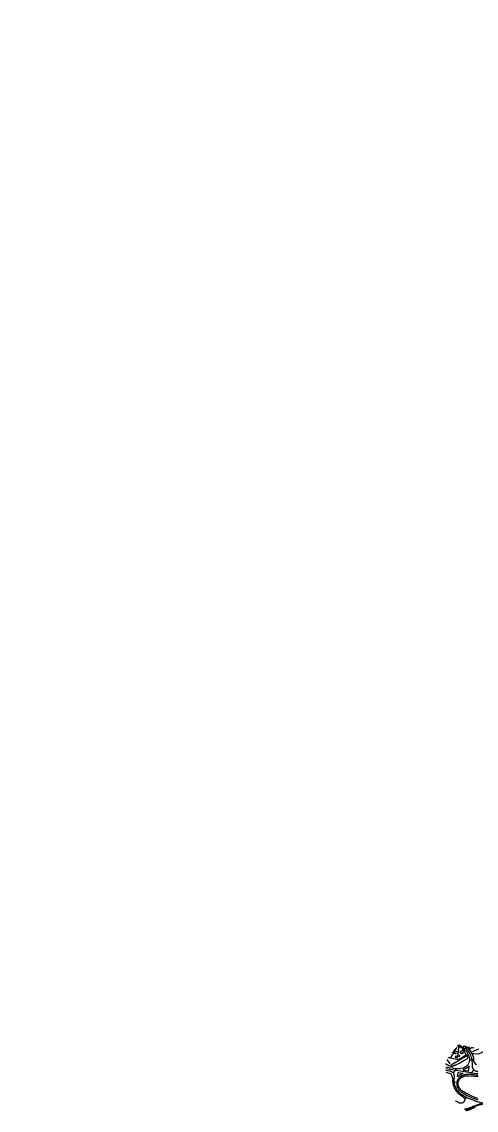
# Model space of a CAD drawing. Header units: millimetres. Extents: x 111502 to 977541, y 8702 to 1044108.
# Drawn here: x 485943 to 487507, y 238183 to 241929 of the extents above; entities that cross this region are included whole.
import ezdxf

# ---------------------------------------------------------------- set-up
doc = ezdxf.new("R2010")
doc.units = ezdxf.units.MM
doc.header["$LTSCALE"] = 0.25
doc.linetypes.add('DASHED2', pattern=[9.525, 6.35, -3.175])
doc.layers.add('E HVSS As Laid HV', color=10, linetype='Continuous')
doc.layers.add('X HVSS Site Background', color=8, linetype='Continuous')

# ---------------------------------------------------------------- blocks, each defined once
blk = doc.blocks.new('OS MAP 060722')
at = {"layer": 'X HVSS Site Background'}
for points in [[(-1378.7, -734.7), (-1381.3, -746.1), (-1393.4, -763.8)], [(-1382.9, -740.2), (-1381.9, -740.4), (-1383, -745.8), (-1386.7, -745.1)], [(-1376.9, -739.4), (-1366.6, -741.5), (-1367.8, -747.9), (-1374.2, -746.7), (-1374.5, -748.2), (-1375.5, -749.1), (-1376.8, -748.8), (-1377.5, -747.6), (-1377, -745.2), (-1379.8, -744.7), (-1378.7, -739.1)], [(-1377.5, -733.3), (-1378.7, -739.1)], [(-1378.7, -739.1), (-1376.9, -739.4)], [(-1375.5, -732.2), (-1376.9, -739.4)], [(-1375.5, -732.2), (-1376.6, -732)], [(-1372.9, -727.3), (-1371.4, -727.6), (-1372.4, -732.8), (-1375.5, -732.2)], [(-1364.3, -735.2), (-1365.6, -741.8), (-1370.8, -768.3)], [(-1368.5, -721.7), (-1362.2, -724.7)], [(-1357.1, -727.1), (-1356.2, -725.5), (-1359.2, -724), (-1367.2, -719.9)], [(-1364.3, -735.2), (-1362.2, -724.7)], [(-1362.2, -724.7), (-1362, -724.8), (-1360.1, -725.7), (-1358.6, -726.4), (-1357.1, -727.1)], [(-1349.8, -727.6), (-1351, -726.6), (-1352.6, -725.2), (-1354.2, -723.9), (-1356, -722.7), (-1357.6, -721.5), (-1359.4, -720.3), (-1361.1, -719.3)], [(-1350.1, -748.3), (-1349.6, -747.4), (-1349.7, -746.5), (-1349.7, -746.4), (-1350.8, -744.3), (-1346.5, -742), (-1349.2, -736.9), (-1359.8, -742.6), (-1357.2, -747.7), (-1353.8, -745.9), (-1352.7, -747.9), (-1352.6, -748), (-1351.8, -748.6), (-1350.9, -748.7), (-1350.1, -748.3)], [(-1357.1, -727.1), (-1356.6, -727.4), (-1355.6, -727.9), (-1354.6, -728.5), (-1353.6, -729.1), (-1352, -730.2), (-1351.2, -730.9), (-1350.3, -731.7), (-1349.5, -732.5), (-1348.8, -733.3), (-1347.8, -734.7), (-1347.4, -735.4), (-1346.4, -737.3), (-1337.8, -753.9)], [(-1344.9, -722), (-1349.8, -727.6)], [(-1343.9, -733.3), (-1344.4, -732.8), (-1346, -731.1), (-1347.8, -729.5), (-1349.8, -727.6)], [(-1338.6, -728.3), (-1344.3, -722.2)], [(-1338.6, -728.3), (-1343.9, -733.3)], [(-1331.3, -750.9), (-1331.8, -749.9), (-1333, -747.8), (-1334.2, -745.8), (-1335.4, -743.8), (-1336.8, -741.9), (-1338.2, -740), (-1339.6, -738.1), (-1341.2, -736.3), (-1343.9, -733.3)], [(-1337.1, -723.4), (-1337.6, -724.2), (-1338.2, -725), (-1338.4, -725.6), (-1338.4, -726), (-1338.6, -726.5), (-1338.6, -728.3)], [(-1318.9, -766), (-1319.4, -763.8), (-1320.2, -761.4), (-1321.6, -757.2), (-1322.4, -755.1), (-1323.3, -753), (-1324.2, -751), (-1325.6, -748.1), (-1326.8, -745.9), (-1328, -743.7), (-1330.4, -739.9), (-1332.8, -736.6), (-1337.6, -730.6), (-1337.8, -730.2), (-1338, -729.9), (-1338.3, -729.3), (-1338.4, -728.8), (-1338.6, -728.3)], [(-1335.3, -723.7), (-1336.2, -725.2), (-1333.1, -728.5), (-1328.1, -734.2), (-1325.2, -737.7), (-1320.6, -743.5)], [(-1312.6, -727.6), (-1312.7, -728), (-1314.6, -729.6), (-1316, -729.5), (-1317.8, -727.3), (-1324.1, -732.5), (-1328.6, -727.2), (-1326.3, -725.3)], [(-1320.6, -743.5), (-1310.6, -739.2), (-1294.5, -731.7), (-1294.4, -731.6)], [(-1317.2, -749.5), (-1320.6, -743.5)], [(-1267.3, -735.5), (-1295.3, -750.1), (-1310.6, -749.7), (-1317.2, -749.5)], [(-1336.4, -756.1), (-1334.2, -761.3), (-1334.1, -761.6), (-1334, -761.9), (-1333.8, -762.3), (-1333.8, -762.7), (-1333.8, -763.5), (-1333.8, -763.9), (-1334.2, -764.7), (-1334.4, -765.3), (-1335, -766), (-1335.2, -766.3), (-1335.9, -766.9), (-1336.4, -767.2), (-1347.1, -773.3), (-1354.9, -777.9), (-1357.6, -779.7), (-1361.6, -782.1), (-1364.4, -783.6), (-1370, -786.5), (-1371.2, -787.1), (-1373.6, -788.1), (-1374.8, -788.5), (-1376.7, -789.1), (-1377.2, -789.3), (-1377.8, -789.4), (-1378.8, -789.8), (-1381.3, -791.3), (-1383.7, -792.2), (-1386.4, -792.6), (-1388.5, -792.5), (-1390.2, -792.4), (-1393.6, -791.5), (-1397.8, -790), (-1401.5, -788.1), (-1405.1, -785.7), (-1405.4, -785.7), (-1405.9, -785.6), (-1406.8, -785.2), (-1407.4, -784.8), (-1407.8, -784.5), (-1408.2, -784.2), (-1408.2, -784.1)], [(-1404.9, -768.5), (-1394.4, -783.3)], [(-1393.4, -763.8), (-1400.1, -762.4)], [(-1370.8, -768.3), (-1393.4, -763.8)], [(-1390.6, -787.8), (-1386.3, -785.2), (-1364.8, -772.1), (-1336.4, -756.1)], [(-1374.9, -761.6), (-1370.5, -760.8), (-1371.2, -757.1), (-1375.6, -757.9), (-1374.9, -761.6)], [(-1371.2, -799.5), (-1371, -799.5), (-1368.1, -799.6), (-1365.5, -799.5), (-1363, -799.4), (-1360.4, -799.2), (-1357, -798.9), (-1347.1, -797.1), (-1344.8, -796.2), (-1343.6, -795.7), (-1342.5, -795.1), (-1341.4, -794.5), (-1340.4, -793.8), (-1338.8, -792.8), (-1337.8, -792.1), (-1336.8, -791.2), (-1335.9, -790.4), (-1334.1, -788.6), (-1333.2, -787.6), (-1332.4, -786.6), (-1331.1, -784.7), (-1330.4, -783.7), (-1329.8, -782.8), (-1328.8, -780.7), (-1327.8, -778.6), (-1327.4, -777.5), (-1326.9, -775.7), (-1326.6, -774.6), (-1326.4, -773.5), (-1326.1, -771.2), (-1326, -769.8)], [(-1337.8, -753.9), (-1365, -769.5), (-1370.8, -768.3)], [(-1362.3, -759.3), (-1367.4, -758.3), (-1366.3, -752.5), (-1361.2, -753.6), (-1362.3, -759.3)], [(-1334.2, -752.3), (-1337.8, -753.9)], [(-1336.4, -756.1), (-1333.2, -754.3), (-1334.2, -752.3)], [(-1334.2, -752.3), (-1331.3, -750.9)], [(-1326, -769.8), (-1326, -768.5), (-1326, -767.2), (-1326.2, -765.8), (-1326.4, -764.5), (-1326.8, -762), (-1327.4, -759.9), (-1328, -757.8), (-1329.8, -753.8), (-1331.3, -750.9)], [(-1326, -769.8), (-1317.9, -770.7)], [(-1317.9, -770.7), (-1318.4, -768.4), (-1318.9, -766)], [(-1318.9, -766), (-1318.3, -766.7), (-1317.5, -767.1), (-1316.6, -767.4), (-1315.2, -767.4), (-1313.7, -767.2), (-1312.6, -767)], [(-1317.7, -772), (-1317.9, -770.7)], [(-1317.7, -772), (-1317.4, -771.4), (-1316.9, -770.8), (-1316.6, -770.5), (-1315.2, -770.1), (-1313.6, -769.9), (-1312.5, -769.8)], [(-1311.6, -804.2), (-1312.8, -802.6), (-1314.4, -800.2), (-1314.8, -799.4), (-1315.5, -797.9), (-1316, -796.7), (-1316.4, -795.1), (-1316.5, -794.3), (-1316.6, -793.4), (-1316.7, -792), (-1316.7, -791.8), (-1316.6, -785.4), (-1316.6, -783.1), (-1316.7, -780.5), (-1317.2, -775.7), (-1317.5, -773.1), (-1317.7, -772)], [(-1317.2, -749.5), (-1314.2, -759.2), (-1313.9, -760.2), (-1313.6, -761.2), (-1313.3, -762.2), (-1313, -763.2), (-1312.8, -764.3), (-1312.7, -764.8), (-1312.6, -765.7), (-1312.6, -766.2), (-1312.6, -766.7), (-1312.6, -767)], [(-1312.6, -767), (-1312.5, -769.8)], [(-1312.5, -769.8), (-1312.5, -775.4)], [(-1312.5, -775.4), (-1310.6, -778.1), (-1307.1, -783.2), (-1306.6, -783.8), (-1306.2, -784.4), (-1305.6, -784.9), (-1305.2, -785.4), (-1304.1, -786.5), (-1303.6, -786.9)], [(-1408.5, -812.6), (-1405.2, -813.3), (-1399.9, -814.6), (-1395.5, -816), (-1392.6, -817.3), (-1391.4, -818.4), (-1390.3, -819.8), (-1389.8, -820.7), (-1388.3, -823.3), (-1387.3, -825.7), (-1386.9, -826.8), (-1385.9, -830), (-1385.1, -832.6), (-1384.7, -835.6), (-1384.7, -838.1), (-1384.7, -838.4), (-1384.8, -840), (-1384.8, -844), (-1384.6, -846.6), (-1383.9, -851.4), (-1383.7, -852.6), (-1383.5, -853.8), (-1383.2, -855.1), (-1383, -856.3), (-1382.2, -858.7), (-1381.5, -860.7), (-1379.6, -865.4), (-1379, -866.8), (-1378, -868.8), (-1377.3, -870.2), (-1375.9, -872.4), (-1373.2, -876.2), (-1372.2, -877.8), (-1371.5, -878.6), (-1370.6, -879.6), (-1369.2, -881.1), (-1367.8, -882.7), (-1366.4, -884.2), (-1364.4, -886), (-1363.2, -887.1), (-1362, -888.1), (-1360.5, -889.3), (-1359.2, -890.3), (-1356.7, -891.9), (-1348.4, -897.7), (-1347, -899), (-1346.3, -899.8), (-1345.9, -900.2), (-1345.1, -901.2), (-1344.6, -902.1), (-1344.2, -902.6), (-1344, -903.2), (-1343.8, -903.7)], [(-1408.4, -799.7), (-1322.6, -813.7), (-1321.3, -813.9), (-1310.6, -815.5), (-1298.2, -817)], [(-1408.4, -805.4), (-1397, -807.3), (-1395, -807.7), (-1394, -808), (-1393.1, -808.3), (-1392.2, -808.7), (-1391.2, -809.1), (-1389.6, -809.9), (-1388.8, -810.3), (-1388, -810.8), (-1387.2, -811.3), (-1386.6, -811.8), (-1385.8, -812.3), (-1385.2, -812.9), (-1384.6, -813.6), (-1384, -814.3), (-1383.4, -815)], [(-1408.3, -793.9), (-1402.2, -794.9), (-1396.2, -796.1), (-1385, -798), (-1382.6, -798.4), (-1380.4, -798.8), (-1376.1, -799.3), (-1373.5, -799.5), (-1371.2, -799.5)], [(-1371.2, -799.5), (-1383.4, -815)], [(-1383.4, -815), (-1382.8, -815.8), (-1382.3, -816.6), (-1381.8, -817.5), (-1381.4, -818.3), (-1381, -819.2), (-1380.4, -820.9), (-1380.2, -821.8), (-1380, -822.8), (-1379.6, -824.7), (-1379.6, -825.6), (-1379.6, -825.9), (-1379.6, -826.9), (-1380.2, -834.8), (-1380.3, -837.6), (-1380.4, -839.2), (-1380.4, -843.8), (-1380.2, -845.4), (-1380, -847.1), (-1379.9, -847.8)], [(-1322.5, -819.9), (-1323.8, -820), (-1331.3, -820.2), (-1333.3, -820.3), (-1336.7, -820.6), (-1338.5, -820.8), (-1340.3, -821.1), (-1342, -821.4), (-1344.6, -821.9), (-1346, -822.3), (-1347.2, -822.6), (-1349.9, -823.4), (-1351.2, -823.9), (-1352.9, -824.7), (-1354, -825.2), (-1356.2, -826.4), (-1357.2, -827.1), (-1358.8, -828.2), (-1359.8, -828.9), (-1361.6, -830.5), (-1362.4, -831.4), (-1363.2, -832.3), (-1364.4, -833.6), (-1366.3, -836.3), (-1366.8, -837.2), (-1367.4, -838.2), (-1367.8, -839.2), (-1368.4, -840.3), (-1368.8, -841.6), (-1369.2, -842.9), (-1369.6, -844.2), (-1370, -846.6), (-1370.1, -847.2)], [(-1357.9, -814.4), (-1350, -815.8), (-1349.8, -815.8), (-1349.8, -815.9), (-1349.6, -816.1), (-1349.6, -816.2), (-1349.5, -816.4), (-1349.5, -816.6), (-1349.6, -816.9), (-1349.7, -817.1), (-1349.8, -817.3), (-1350, -817.5), (-1353.9, -818.8), (-1355.6, -819.5), (-1356.9, -820.2), (-1358.2, -821), (-1359.6, -821.8), (-1361.3, -822.9), (-1362.6, -823.8), (-1363.8, -824.8), (-1364.9, -825.8), (-1366.4, -827.1), (-1366.5, -827.2), (-1366.6, -827.3), (-1367, -827.4), (-1367.4, -827.3), (-1367.6, -827.2), (-1367.6, -827.1), (-1367.8, -826.9), (-1367.8, -826.4), (-1365.8, -814.1), (-1365.7, -813.6), (-1365.6, -813.5), (-1365.3, -813.2), (-1365.2, -813.2), (-1364.8, -813.1), (-1357.9, -814.4)], [(-1340.2, -806.1), (-1330, -807.3), (-1329.8, -807.3), (-1329.7, -807.2), (-1329.5, -807.1), (-1329.3, -806.9), (-1329.1, -806.6), (-1328.9, -806.1), (-1328.8, -805.6), (-1327.4, -792.1), (-1327.6, -791.6), (-1327.8, -791.5), (-1328, -791.4), (-1328.4, -791.4), (-1328.6, -791.5), (-1328.8, -791.6), (-1329, -791.7), (-1330, -792.8), (-1331.1, -793.8), (-1332.2, -794.8), (-1333.8, -796.2), (-1334.9, -797), (-1336, -797.8), (-1337.1, -798.5), (-1339.4, -799.9), (-1341.6, -801), (-1342.8, -801.5), (-1344, -802), (-1345.3, -802.4), (-1347.4, -803), (-1347.6, -803), (-1347.8, -803.1), (-1347.9, -803.1), (-1348, -803.2), (-1348.2, -803.4), (-1348.4, -803.8), (-1348.4, -804), (-1348.3, -804.3), (-1348.2, -804.7), (-1348, -804.9), (-1347.8, -805.1), (-1340.2, -806.1)], [(-1322.5, -819.9), (-1311.6, -804.2)], [(-1322.5, -819.9), (-1321.3, -819.9), (-1319.8, -819.9), (-1315.6, -820.2), (-1310.6, -820.6), (-1302.2, -821.3), (-1297.8, -821.6)], [(-1297.8, -810.8), (-1299.6, -810.6), (-1301.3, -810.3), (-1303, -809.8), (-1304.6, -809.2), (-1306, -808.6), (-1307.5, -807.7), (-1309, -806.6), (-1310.3, -805.5), (-1310.6, -805.2), (-1311.6, -804.2)], [(-1370.1, -847.2), (-1379.9, -847.8)], [(-1379.9, -847.8), (-1379.6, -850.4), (-1379, -853), (-1378.2, -856.3), (-1377.6, -857.9), (-1376.6, -860.8), (-1376, -862.6), (-1374.4, -866), (-1373.4, -867.6), (-1371.7, -870.5), (-1370.6, -872.3), (-1369.3, -874), (-1368, -875.6), (-1365.4, -878.8), (-1362.8, -881.5), (-1361.6, -882.8), (-1360.2, -884.1), (-1358.6, -885.5), (-1357.1, -886.6), (-1354.2, -888.8), (-1352.6, -889.8), (-1351, -890.7), (-1349.4, -891.6), (-1346.9, -892.9), (-1343.6, -894.9), (-1340.2, -896.7), (-1337.3, -898.2)], [(-1370.1, -847.2), (-1370.2, -847.9), (-1370.4, -849.1), (-1370.4, -850.4), (-1370.5, -851.6), (-1370.5, -852.9), (-1370.4, -854.6), (-1370.3, -855.8), (-1370.2, -856.9), (-1370, -858.1), (-1369.7, -859.2), (-1369.4, -860.4), (-1368.8, -862.3), (-1368.3, -863.7), (-1367.7, -865), (-1367, -866.2), (-1366, -868), (-1365.2, -869.3), (-1364.4, -870.6), (-1363.4, -871.9), (-1361.4, -874.2), (-1360.4, -875.4), (-1359.3, -876.5), (-1358.2, -877.6), (-1357, -878.7), (-1355.8, -879.7), (-1353.9, -881.1), (-1350.1, -883.6), (-1344.6, -887), (-1340.8, -889.3), (-1335.4, -892.2), (-1324, -897.5), (-1317.2, -900.5), (-1310.6, -902.9), (-1298, -907.3)], [(-1297.6, -903.4), (-1310.6, -898), (-1316.8, -895.6), (-1322.8, -893), (-1326, -891.5), (-1330.6, -889.4), (-1334.2, -887.5), (-1337.8, -885.6), (-1344.4, -881.7), (-1348, -879.6), (-1351.4, -877.3), (-1353, -876), (-1355.2, -874.1), (-1356.3, -873.1), (-1357.3, -872), (-1358.2, -871), (-1360, -868.7), (-1361.5, -866.6), (-1362.3, -865.4), (-1363, -864.1), (-1363.7, -862.9), (-1364.3, -861.5), (-1364.8, -860.2), (-1365.2, -859), (-1365.4, -857.9), (-1365.6, -856.9), (-1365.8, -855.8), (-1366, -853.6), (-1366.1, -852.4), (-1366.2, -851.4), (-1366.1, -850.3), (-1365.9, -848.4), (-1365.8, -847.3), (-1365.6, -846.2), (-1365, -844.1), (-1364.6, -843.1), (-1364, -841.6), (-1363, -839.6), (-1362.5, -838.6), (-1362, -837.7), (-1360.6, -835.9), (-1359.7, -834.8), (-1359, -834), (-1358.2, -833.2), (-1357.4, -832.4), (-1356.5, -831.7), (-1354.7, -830.4), (-1352.8, -829.4), (-1351.9, -828.9), (-1349.9, -828.1), (-1348.8, -827.7), (-1347.8, -827.4), (-1346.8, -827), (-1345.2, -826.6), (-1343.7, -826.2), (-1339.2, -825.4), (-1336, -825), (-1334.2, -824.9), (-1332.4, -824.8), (-1330.6, -824.8), (-1310.6, -826.3), (-1296.8, -826.1)], [(-1343.8, -903.7), (-1337.3, -898.2)], [(-1337.3, -898.2), (-1333.5, -900.2), (-1330, -901.8), (-1326.6, -903.3), (-1321.7, -905.3), (-1319.1, -906.4), (-1315.6, -907.8), (-1310.6, -909.7), (-1301.6, -912.9), (-1294.5, -914.9), (-1287.4, -916.6), (-1283.7, -917.4), (-1281.5, -917.9), (-1281, -918)], [(-1343.8, -903.7), (-1343.8, -903.8), (-1343.6, -904.8), (-1343.4, -905.5), (-1343.4, -906.9), (-1343.4, -908.1), (-1343.6, -908.8), (-1343.7, -909.5), (-1343.8, -910.2), (-1344.1, -910.8), (-1344.6, -912.1), (-1345.3, -913.3), (-1345.7, -913.9), (-1346.2, -914.4), (-1346.7, -915.1), (-1347.3, -915.7), (-1348.6, -916.7), (-1349.4, -917.2), (-1350.6, -917.9), (-1351.2, -918.2), (-1351.9, -918.5), (-1352.6, -918.7), (-1353.4, -918.9), (-1354.2, -919.1), (-1355, -919.2), (-1356.1, -919.2), (-1357.2, -919.2), (-1360, -918.8), (-1361, -918.6), (-1362.8, -918.1), (-1374.2, -912.3), (-1375, -913.2)], [(-1280.6, -918.1), (-1282.3, -919.1), (-1285.1, -920.8), (-1287, -921.6), (-1289.5, -922.1), (-1294.1, -922.3), (-1310.6, -929), (-1312.8, -929.9), (-1317, -931.7), (-1324, -934.6), (-1325.4, -935.2), (-1328, -936.1), (-1331.2, -937.2), (-1335.2, -938.2), (-1339.2, -939.2), (-1343.1, -940.2), (-1343.5, -940.2)], [(-1341.6, -941.8), (-1341.2, -941.8), (-1338.2, -941.1), (-1335.3, -940.3), (-1332.4, -939.6), (-1329.7, -938.7), (-1328.9, -938.5), (-1327.2, -938), (-1325.6, -937.4), (-1324.3, -936.9), (-1323.1, -936.5), (-1319.6, -935), (-1313.7, -932.4), (-1310.6, -931.1), (-1293.6, -924.4), (-1292.6, -923.9), (-1287.9, -923.4), (-1287.6, -923.4), (-1286.6, -923.1), (-1283.4, -922.1), (-1278.4, -918.5)], [(-1338.6, -944.4), (-1335.9, -943.8), (-1332, -942.7), (-1328.2, -941.5), (-1324.4, -940.2), (-1319.4, -938.2), (-1312.3, -935.1), (-1310.6, -934.4), (-1306.2, -932.2)]]:
    blk.add_lwpolyline(points, dxfattribs=at)

msp = doc.modelspace()

# ---------------------------------------------------------------- linework, layer by layer
at = {"lineweight": 0}
msp.add_circle((488727.82, 239008.33), 11388.42, dxfattribs=at)

# ---------------------------------------------------------------- block references
at = {"layer": 'E HVSS As Laid HV', "linetype": 'DASHED2', "lineweight": 0}
msp.add_blockref('OS MAP 060722', (488810.58, 239126.31), dxfattribs=at)

doc.saveas('drawing.dxf')
